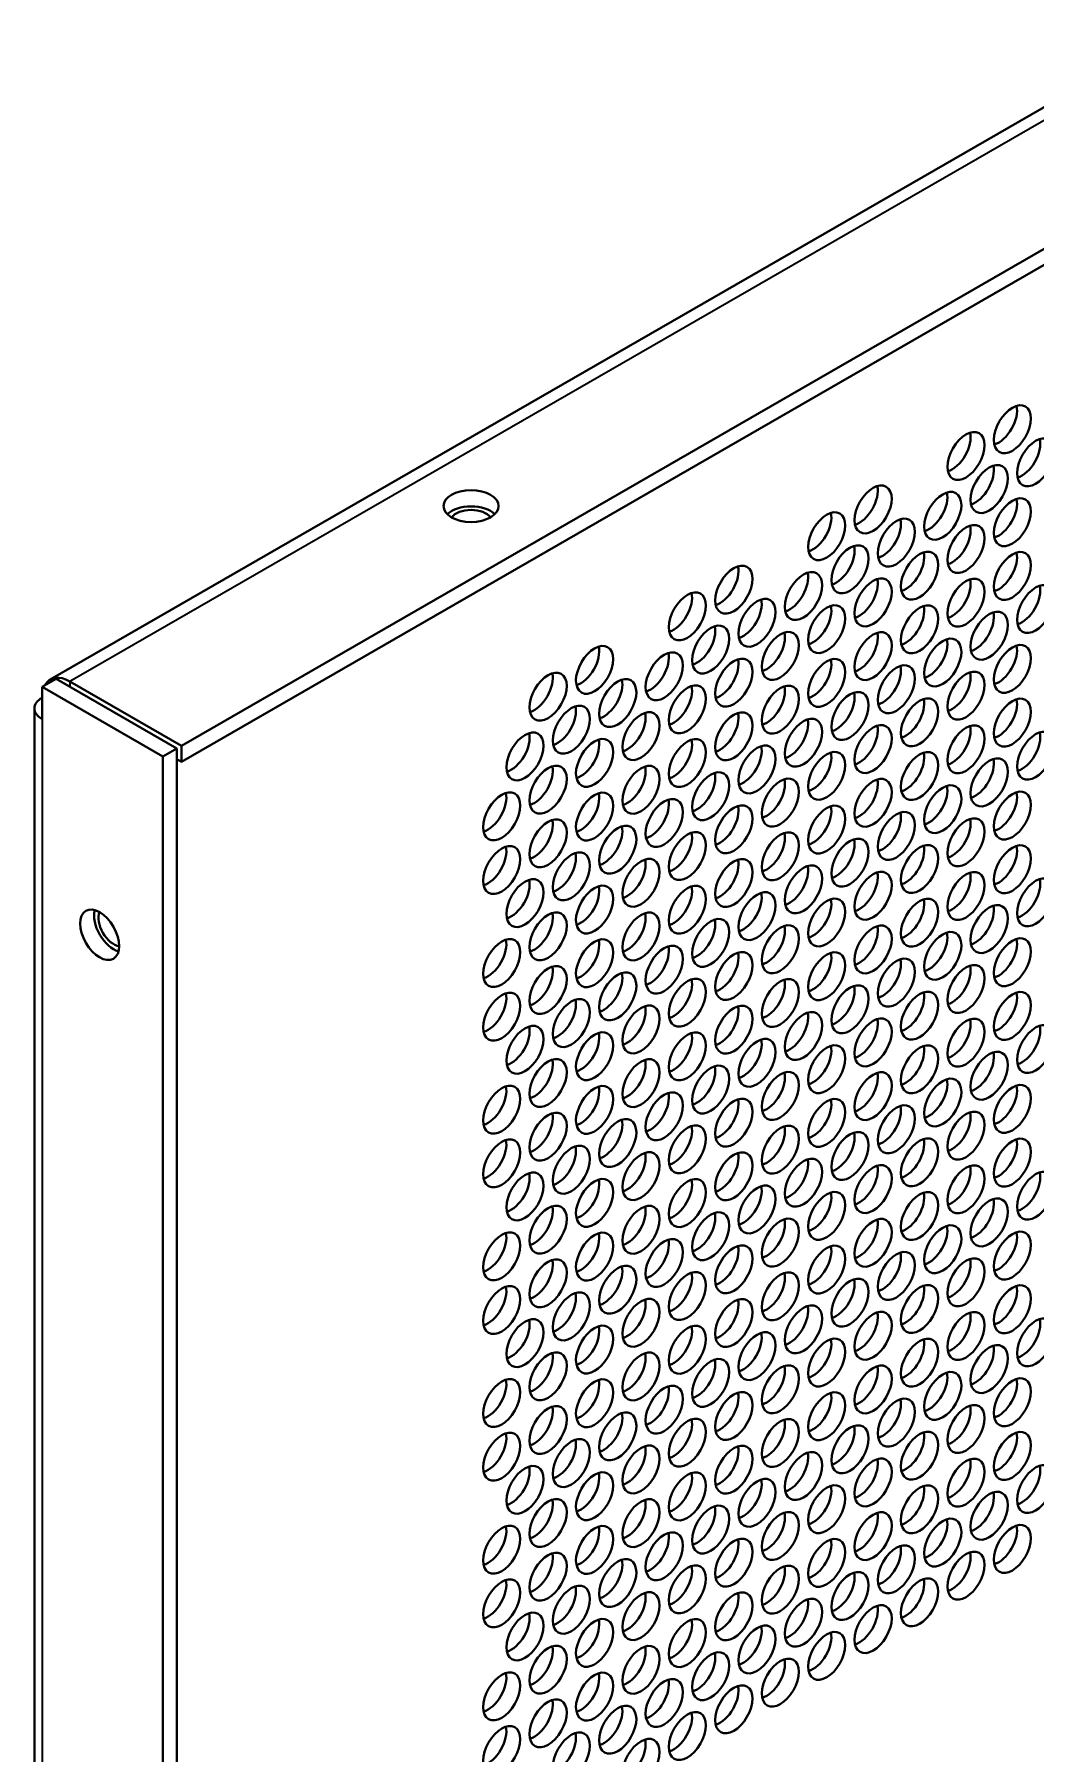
# Model space of a CAD drawing. Header units: millimetres. Extents: x 0 to 1682, y 0 to 1188.
# Drawn here: x 1215.2 to 1266, y 961.5 to 1048.8 of the extents above; entities that cross this region are included whole.
import ezdxf

# ---------------------------------------------------------------- set-up
doc = ezdxf.new("R2010")
doc.units = ezdxf.units.MM
doc.header["$LTSCALE"] = 2
doc.layers.add('가시적인 것(ISO)', color=3, linetype='Continuous', lineweight=40)
doc.layers.add('가시적인 좁은 것(ISO)', color=3, linetype='Continuous', lineweight=35)

msp = doc.modelspace()

# ---------------------------------------------------------------- linework, layer by layer
at = {"layer": '가시적인 것(ISO)'}
for p, q in [((1216.0023, 1016.0638), (1395.6074, 1119.4915)), ((1402.2624, 1116.1359), (1222.6572, 1012.7082)), ((1402.2624, 1115.3183), (1222.6572, 1011.8906)), ((1216.2933, 1016.1015), (1215.5862, 1015.6943)), ((1222.4215, 1012.5725), (1216.2933, 1016.1015)), ((1222.6572, 1012.7082), (1217.0004, 1015.9658)), ((1215.5862, 1015.6943), (1221.7144, 1012.1653)), ((1215.5862, 1015.6943), (1215.5862, 1014.0592)), ((1215.1956, 931.5014), (1215.1956, 1014.6021)), ((1222.4215, 1012.5725), (1221.7144, 1012.1653)), ((1222.4215, 1012.5725), (1222.4215, 934.9385)), ((1222.6572, 1011.8906), (1222.6572, 1012.7082)), ((1221.7144, 1012.1653), (1221.7144, 934.5313)), ((1222.6572, 1011.8906), (1222.4215, 1012.0264))]:
    msp.add_line(p, q, dxfattribs=at)
for centre, major_axis, ratio in [((1264.8479, 1028.7731), (-0.6654, -1.1554), 0.5780931), ((1262.491, 1027.4158), (-0.6654, -1.1554), 0.5780931), ((1266.0264, 1027.0917), (-0.6654, -1.1554), 0.5780931), ((1263.6694, 1025.7344), (-0.6654, -1.1554), 0.5780931), ((1237.3651, 1024.8698), (-1.4, 0), 0.5758617), ((1257.7768, 1024.7011), (-0.6654, -1.1554), 0.5780931), ((1261.3125, 1024.3771), (-0.6654, -1.1554), 0.5780931), ((1255.4199, 1023.3438), (-0.6654, -1.1554), 0.5780931), ((1264.8479, 1024.0531), (-0.6654, -1.1554), 0.5780931), ((1258.9553, 1023.0197), (-0.6654, -1.1554), 0.5780931), ((1262.491, 1022.6958), (-0.6654, -1.1554), 0.5780931), ((1256.5984, 1021.6625), (-0.6654, -1.1554), 0.5780931), ((1250.7058, 1020.6291), (-0.6654, -1.1554), 0.5780931), ((1260.1339, 1021.3384), (-0.6654, -1.1554), 0.5780931), ((1264.8479, 1021.3279), (-0.6654, -1.1554), 0.5780931), ((1254.2414, 1020.3052), (-0.6654, -1.1554), 0.5780931), ((1257.7768, 1019.9811), (-0.6654, -1.1554), 0.5780931), ((1262.491, 1019.9706), (-0.6654, -1.1554), 0.5780931), ((1248.3488, 1019.2719), (-0.6654, -1.1554), 0.5780931), ((1251.8842, 1018.9478), (-0.6654, -1.1554), 0.5780931), ((1266.0264, 1019.6466), (-0.6654, -1.1554), 0.5780931), ((1255.4199, 1018.6238), (-0.6654, -1.1554), 0.5780931), ((1260.1339, 1018.6133), (-0.6654, -1.1554), 0.5780931), ((1263.6694, 1018.2893), (-0.6654, -1.1554), 0.5780931), ((1249.5273, 1017.5905), (-0.6654, -1.1554), 0.5780931), ((1253.0628, 1017.2665), (-0.6654, -1.1554), 0.5780931), ((1257.7768, 1017.256), (-0.6654, -1.1554), 0.5780931), ((1243.6347, 1016.5572), (-0.6654, -1.1554), 0.5780931), ((1247.1703, 1016.2332), (-0.6654, -1.1554), 0.5780931), ((1261.3125, 1016.932), (-0.6654, -1.1554), 0.5780931), ((1264.8479, 1016.608), (-0.6654, -1.1554), 0.5780931), ((1250.7058, 1015.9092), (-0.6654, -1.1554), 0.5780931), ((1255.4199, 1015.8987), (-0.6654, -1.1554), 0.5780931), ((1258.9553, 1015.5746), (-0.6654, -1.1554), 0.5780931), ((1241.2778, 1015.1999), (-0.6654, -1.1554), 0.5780931), ((1244.8132, 1014.8758), (-0.6654, -1.1554), 0.5780931), ((1248.3488, 1014.5519), (-0.6654, -1.1554), 0.5780931), ((1253.0628, 1014.5413), (-0.6654, -1.1554), 0.5780931), ((1262.491, 1015.2507), (-0.6654, -1.1554), 0.5780931), ((1256.5984, 1014.2173), (-0.6654, -1.1554), 0.5780931), ((1260.1339, 1013.8933), (-0.6654, -1.1554), 0.5780931), ((1264.8479, 1013.8828), (-0.6654, -1.1554), 0.5780931), ((1242.4562, 1013.5186), (-0.6654, -1.1554), 0.5780931), ((1245.9917, 1013.1945), (-0.6654, -1.1554), 0.5780931), ((1250.7058, 1013.184), (-0.6654, -1.1554), 0.5780931), ((1254.2414, 1012.8601), (-0.6654, -1.1554), 0.5780931), ((1240.0993, 1012.1613), (-0.6654, -1.1554), 0.5780931), ((1257.7768, 1012.536), (-0.6654, -1.1554), 0.5780931), ((1262.491, 1012.5255), (-0.6654, -1.1554), 0.5780931), ((1266.0264, 1012.2014), (-0.6654, -1.1554), 0.5780931), ((1243.6347, 1011.8372), (-0.6654, -1.1554), 0.5780931), ((1248.3488, 1011.8267), (-0.6654, -1.1554), 0.5780931), ((1251.8842, 1011.5027), (-0.6654, -1.1554), 0.5780931), ((1255.4199, 1011.1787), (-0.6654, -1.1554), 0.5780931), ((1260.1339, 1011.1682), (-0.6654, -1.1554), 0.5780931), ((1241.2778, 1010.4799), (-0.6654, -1.1554), 0.5780931), ((1245.9917, 1010.4694), (-0.6654, -1.1554), 0.5780931), ((1249.5273, 1010.1454), (-0.6654, -1.1554), 0.5780931), ((1263.6694, 1010.8442), (-0.6654, -1.1554), 0.5780931), ((1253.0628, 1009.8214), (-0.6654, -1.1554), 0.5780931), ((1257.7768, 1009.8108), (-0.6654, -1.1554), 0.5780931), ((1261.3125, 1009.4869), (-0.6654, -1.1554), 0.5780931), ((1238.9207, 1009.1226), (-0.6654, -1.1554), 0.5780931), ((1243.6347, 1009.1121), (-0.6654, -1.1554), 0.5780931), ((1247.1703, 1008.7881), (-0.6654, -1.1554), 0.5780931), ((1250.7058, 1008.464), (-0.6654, -1.1554), 0.5780931), ((1255.4199, 1008.4536), (-0.6654, -1.1554), 0.5780931), ((1264.8479, 1009.1628), (-0.6654, -1.1554), 0.5780931), ((1241.2778, 1007.7548), (-0.6654, -1.1554), 0.5780931), ((1258.9553, 1008.1295), (-0.6654, -1.1554), 0.5780931), ((1262.491, 1007.8055), (-0.6654, -1.1554), 0.5780931), ((1244.8132, 1007.4307), (-0.6654, -1.1554), 0.5780931), ((1248.3488, 1007.1068), (-0.6654, -1.1554), 0.5780931), ((1253.0628, 1007.0962), (-0.6654, -1.1554), 0.5780931), ((1256.5984, 1006.7722), (-0.6654, -1.1554), 0.5780931), ((1238.9207, 1006.3974), (-0.6654, -1.1554), 0.5780931), ((1242.4562, 1006.0734), (-0.6654, -1.1554), 0.5780931), ((1245.9917, 1005.7494), (-0.6654, -1.1554), 0.5780931), ((1250.7058, 1005.7389), (-0.6654, -1.1554), 0.5780931), ((1260.1339, 1006.4482), (-0.6654, -1.1554), 0.5780931), ((1264.8479, 1006.4377), (-0.6654, -1.1554), 0.5780931), ((1254.2414, 1005.4149), (-0.6654, -1.1554), 0.5780931), ((1257.7768, 1005.0909), (-0.6654, -1.1554), 0.5780931), ((1262.491, 1005.0804), (-0.6654, -1.1554), 0.5780931), ((1240.0993, 1004.7161), (-0.6654, -1.1554), 0.5780931), ((1243.6347, 1004.3921), (-0.6654, -1.1554), 0.5780931), ((1248.3488, 1004.3816), (-0.6654, -1.1554), 0.5780931), ((1251.8842, 1004.0575), (-0.6654, -1.1554), 0.5780931), ((1266.0264, 1004.7563), (-0.6654, -1.1554), 0.5780931), ((1218.5089, 1003.1106), (-0.6986, 1.2132), 0.5780931), ((1255.4199, 1003.7336), (-0.6654, -1.1554), 0.5780931), ((1260.1339, 1003.723), (-0.6654, -1.1554), 0.5780931), ((1263.6694, 1003.399), (-0.6654, -1.1554), 0.5780931), ((1241.2778, 1003.0348), (-0.6654, -1.1554), 0.5780931), ((1245.9917, 1003.0242), (-0.6654, -1.1554), 0.5780931), ((1249.5273, 1002.7003), (-0.6654, -1.1554), 0.5780931), ((1253.0628, 1002.3762), (-0.6654, -1.1554), 0.5780931), ((1257.7768, 1002.3657), (-0.6654, -1.1554), 0.5780931), ((1238.9207, 1001.6774), (-0.6654, -1.1554), 0.5780931), ((1243.6347, 1001.6669), (-0.6654, -1.1554), 0.5780931), ((1261.3125, 1002.0418), (-0.6654, -1.1554), 0.5780931), ((1264.8479, 1001.7177), (-0.6654, -1.1554), 0.5780931), ((1247.1703, 1001.343), (-0.6654, -1.1554), 0.5780931), ((1250.7058, 1001.0189), (-0.6654, -1.1554), 0.5780931), ((1255.4199, 1001.0084), (-0.6654, -1.1554), 0.5780931), ((1258.9553, 1000.6844), (-0.6654, -1.1554), 0.5780931), ((1241.2778, 1000.3096), (-0.6654, -1.1554), 0.5780931), ((1244.8132, 999.9856), (-0.6654, -1.1554), 0.5780931), ((1248.3488, 999.6616), (-0.6654, -1.1554), 0.5780931), ((1253.0628, 999.6511), (-0.6654, -1.1554), 0.5780931), ((1262.491, 1000.3604), (-0.6654, -1.1554), 0.5780931), ((1238.9207, 998.9523), (-0.6654, -1.1554), 0.5780931), ((1256.5984, 999.3271), (-0.6654, -1.1554), 0.5780931), ((1260.1339, 999.0031), (-0.6654, -1.1554), 0.5780931), ((1264.8479, 998.9925), (-0.6654, -1.1554), 0.5780931), ((1242.4562, 998.6283), (-0.6654, -1.1554), 0.5780931), ((1245.9917, 998.3043), (-0.6654, -1.1554), 0.5780931), ((1250.7058, 998.2937), (-0.6654, -1.1554), 0.5780931), ((1254.2414, 997.9698), (-0.6654, -1.1554), 0.5780931), ((1240.0993, 997.271), (-0.6654, -1.1554), 0.5780931), ((1257.7768, 997.6457), (-0.6654, -1.1554), 0.5780931), ((1262.491, 997.6353), (-0.6654, -1.1554), 0.5780931), ((1266.0264, 997.3112), (-0.6654, -1.1554), 0.5780931), ((1243.6347, 996.9469), (-0.6654, -1.1554), 0.5780931), ((1248.3488, 996.9365), (-0.6654, -1.1554), 0.5780931), ((1251.8842, 996.6124), (-0.6654, -1.1554), 0.5780931), ((1255.4199, 996.2885), (-0.6654, -1.1554), 0.5780931), ((1260.1339, 996.2779), (-0.6654, -1.1554), 0.5780931), ((1241.2778, 995.5897), (-0.6654, -1.1554), 0.5780931), ((1245.9917, 995.5791), (-0.6654, -1.1554), 0.5780931), ((1263.6694, 995.9539), (-0.6654, -1.1554), 0.5780931), ((1249.5273, 995.2551), (-0.6654, -1.1554), 0.5780931), ((1253.0628, 994.9311), (-0.6654, -1.1554), 0.5780931), ((1257.7768, 994.9206), (-0.6654, -1.1554), 0.5780931), ((1261.3125, 994.5966), (-0.6654, -1.1554), 0.5780931), ((1238.9207, 994.2323), (-0.6654, -1.1554), 0.5780931), ((1243.6347, 994.2218), (-0.6654, -1.1554), 0.5780931), ((1247.1703, 993.8978), (-0.6654, -1.1554), 0.5780931), ((1250.7058, 993.5738), (-0.6654, -1.1554), 0.5780931), ((1255.4199, 993.5633), (-0.6654, -1.1554), 0.5780931), ((1264.8479, 994.2726), (-0.6654, -1.1554), 0.5780931), ((1241.2778, 992.8645), (-0.6654, -1.1554), 0.5780931), ((1258.9553, 993.2392), (-0.6654, -1.1554), 0.5780931), ((1262.491, 992.9153), (-0.6654, -1.1554), 0.5780931), ((1244.8132, 992.5404), (-0.6654, -1.1554), 0.5780931), ((1248.3488, 992.2165), (-0.6654, -1.1554), 0.5780931), ((1253.0628, 992.2059), (-0.6654, -1.1554), 0.5780931), ((1256.5984, 991.882), (-0.6654, -1.1554), 0.5780931), ((1238.9207, 991.5072), (-0.6654, -1.1554), 0.5780931), ((1242.4562, 991.1832), (-0.6654, -1.1554), 0.5780931), ((1260.1339, 991.5579), (-0.6654, -1.1554), 0.5780931), ((1264.8479, 991.5474), (-0.6654, -1.1554), 0.5780931), ((1245.9917, 990.8591), (-0.6654, -1.1554), 0.5780931), ((1250.7058, 990.8486), (-0.6654, -1.1554), 0.5780931), ((1254.2414, 990.5247), (-0.6654, -1.1554), 0.5780931), ((1257.7768, 990.2006), (-0.6654, -1.1554), 0.5780931), ((1262.491, 990.1901), (-0.6654, -1.1554), 0.5780931), ((1240.0993, 989.8259), (-0.6654, -1.1554), 0.5780931), ((1243.6347, 989.5018), (-0.6654, -1.1554), 0.5780931), ((1248.3488, 989.4913), (-0.6654, -1.1554), 0.5780931), ((1251.8842, 989.1673), (-0.6654, -1.1554), 0.5780931), ((1266.0264, 989.8661), (-0.6654, -1.1554), 0.5780931), ((1255.4199, 988.8433), (-0.6654, -1.1554), 0.5780931), ((1260.1339, 988.8328), (-0.6654, -1.1554), 0.5780931), ((1263.6694, 988.5088), (-0.6654, -1.1554), 0.5780931), ((1241.2778, 988.1445), (-0.6654, -1.1554), 0.5780931), ((1245.9917, 988.134), (-0.6654, -1.1554), 0.5780931), ((1249.5273, 987.81), (-0.6654, -1.1554), 0.5780931), ((1253.0628, 987.486), (-0.6654, -1.1554), 0.5780931), ((1257.7768, 987.4754), (-0.6654, -1.1554), 0.5780931), ((1238.9207, 986.7872), (-0.6654, -1.1554), 0.5780931), ((1243.6347, 986.7767), (-0.6654, -1.1554), 0.5780931), ((1261.3125, 987.1515), (-0.6654, -1.1554), 0.5780931), ((1264.8479, 986.8274), (-0.6654, -1.1554), 0.5780931), ((1247.1703, 986.4527), (-0.6654, -1.1554), 0.5780931), ((1250.7058, 986.1286), (-0.6654, -1.1554), 0.5780931), ((1255.4199, 986.1182), (-0.6654, -1.1554), 0.5780931), ((1258.9553, 985.7941), (-0.6654, -1.1554), 0.5780931), ((1241.2778, 985.4194), (-0.6654, -1.1554), 0.5780931), ((1244.8132, 985.0953), (-0.6654, -1.1554), 0.5780931), ((1262.491, 985.4702), (-0.6654, -1.1554), 0.5780931), ((1238.9207, 984.062), (-0.6654, -1.1554), 0.5780931), ((1248.3488, 984.7714), (-0.6654, -1.1554), 0.5780931), ((1253.0628, 984.7608), (-0.6654, -1.1554), 0.5780931), ((1256.5984, 984.4368), (-0.6654, -1.1554), 0.5780931), ((1260.1339, 984.1128), (-0.6654, -1.1554), 0.5780931), ((1264.8479, 984.1023), (-0.6654, -1.1554), 0.5780931), ((1242.4562, 983.738), (-0.6654, -1.1554), 0.5780931), ((1245.9917, 983.414), (-0.6654, -1.1554), 0.5780931), ((1250.7058, 983.4035), (-0.6654, -1.1554), 0.5780931), ((1254.2414, 983.0795), (-0.6654, -1.1554), 0.5780931), ((1240.0993, 982.3808), (-0.6654, -1.1554), 0.5780931), ((1257.7768, 982.7555), (-0.6654, -1.1554), 0.5780931), ((1262.491, 982.745), (-0.6654, -1.1554), 0.5780931), ((1266.0264, 982.4209), (-0.6654, -1.1554), 0.5780931), ((1243.6347, 982.0567), (-0.6654, -1.1554), 0.5780931), ((1248.3488, 982.0462), (-0.6654, -1.1554), 0.5780931), ((1251.8842, 981.7221), (-0.6654, -1.1554), 0.5780931), ((1255.4199, 981.3982), (-0.6654, -1.1554), 0.5780931), ((1260.1339, 981.3876), (-0.6654, -1.1554), 0.5780931), ((1241.2778, 980.6994), (-0.6654, -1.1554), 0.5780931), ((1245.9917, 980.6889), (-0.6654, -1.1554), 0.5780931), ((1263.6694, 981.0637), (-0.6654, -1.1554), 0.5780931), ((1249.5273, 980.3649), (-0.6654, -1.1554), 0.5780931), ((1253.0628, 980.0408), (-0.6654, -1.1554), 0.5780931), ((1257.7768, 980.0303), (-0.6654, -1.1554), 0.5780931), ((1261.3125, 979.7064), (-0.6654, -1.1554), 0.5780931), ((1238.9207, 979.3421), (-0.6654, -1.1554), 0.5780931), ((1243.6347, 979.3315), (-0.6654, -1.1554), 0.5780931), ((1247.1703, 979.0076), (-0.6654, -1.1554), 0.5780931), ((1250.7058, 978.6835), (-0.6654, -1.1554), 0.5780931), ((1264.8479, 979.3823), (-0.6654, -1.1554), 0.5780931), ((1241.2778, 977.9743), (-0.6654, -1.1554), 0.5780931), ((1255.4199, 978.673), (-0.6654, -1.1554), 0.5780931), ((1258.9553, 978.349), (-0.6654, -1.1554), 0.5780931), ((1262.491, 978.025), (-0.6654, -1.1554), 0.5780931), ((1244.8132, 977.6502), (-0.6654, -1.1554), 0.5780931), ((1248.3488, 977.3262), (-0.6654, -1.1554), 0.5780931), ((1253.0628, 977.3157), (-0.6654, -1.1554), 0.5780931), ((1256.5984, 976.9917), (-0.6654, -1.1554), 0.5780931), ((1238.9207, 976.6169), (-0.6654, -1.1554), 0.5780931), ((1242.4562, 976.2929), (-0.6654, -1.1554), 0.5780931), ((1260.1339, 976.6677), (-0.6654, -1.1554), 0.5780931), ((1264.8479, 976.6571), (-0.6654, -1.1554), 0.5780931), ((1245.9917, 975.9689), (-0.6654, -1.1554), 0.5780931), ((1250.7058, 975.9584), (-0.6654, -1.1554), 0.5780931), ((1254.2414, 975.6344), (-0.6654, -1.1554), 0.5780931), ((1257.7768, 975.3103), (-0.6654, -1.1554), 0.5780931), ((1262.491, 975.2999), (-0.6654, -1.1554), 0.5780931), ((1240.0993, 974.9356), (-0.6654, -1.1554), 0.5780931), ((1243.6347, 974.6116), (-0.6654, -1.1554), 0.5780931), ((1248.3488, 974.6011), (-0.6654, -1.1554), 0.5780931), ((1266.0264, 974.9758), (-0.6654, -1.1554), 0.5780931), ((1251.8842, 974.277), (-0.6654, -1.1554), 0.5780931), ((1255.4199, 973.9531), (-0.6654, -1.1554), 0.5780931), ((1260.1339, 973.9425), (-0.6654, -1.1554), 0.5780931), ((1263.6694, 973.6185), (-0.6654, -1.1554), 0.5780931), ((1241.2778, 973.2543), (-0.6654, -1.1554), 0.5780931), ((1245.9917, 973.2437), (-0.6654, -1.1554), 0.5780931), ((1249.5273, 972.9197), (-0.6654, -1.1554), 0.5780931), ((1253.0628, 972.5957), (-0.6654, -1.1554), 0.5780931), ((1257.7768, 972.5852), (-0.6654, -1.1554), 0.5780931), ((1238.9207, 971.8969), (-0.6654, -1.1554), 0.5780931), ((1243.6347, 971.8864), (-0.6654, -1.1554), 0.5780931), ((1261.3125, 972.2612), (-0.6654, -1.1554), 0.5780931), ((1264.8479, 971.9372), (-0.6654, -1.1554), 0.5780931), ((1247.1703, 971.5625), (-0.6654, -1.1554), 0.5780931), ((1250.7058, 971.2384), (-0.6654, -1.1554), 0.5780931), ((1255.4199, 971.2279), (-0.6654, -1.1554), 0.5780931), ((1258.9553, 970.9038), (-0.6654, -1.1554), 0.5780931), ((1241.2778, 970.5291), (-0.6654, -1.1554), 0.5780931), ((1244.8132, 970.2051), (-0.6654, -1.1554), 0.5780931), ((1262.491, 970.5799), (-0.6654, -1.1554), 0.5780931), ((1238.9207, 969.1718), (-0.6654, -1.1554), 0.5780931), ((1248.3488, 969.8811), (-0.6654, -1.1554), 0.5780931), ((1253.0628, 969.8706), (-0.6654, -1.1554), 0.5780931), ((1256.5984, 969.5466), (-0.6654, -1.1554), 0.5780931), ((1260.1339, 969.2225), (-0.6654, -1.1554), 0.5780931), ((1242.4562, 968.8478), (-0.6654, -1.1554), 0.5780931), ((1245.9917, 968.5238), (-0.6654, -1.1554), 0.5780931), ((1250.7058, 968.5132), (-0.6654, -1.1554), 0.5780931), ((1240.0993, 967.4905), (-0.6654, -1.1554), 0.5780931), ((1254.2414, 968.1893), (-0.6654, -1.1554), 0.5780931), ((1257.7768, 967.8652), (-0.6654, -1.1554), 0.5780931), ((1243.6347, 967.1664), (-0.6654, -1.1554), 0.5780931), ((1248.3488, 967.156), (-0.6654, -1.1554), 0.5780931), ((1251.8842, 966.8319), (-0.6654, -1.1554), 0.5780931), ((1255.4199, 966.5079), (-0.6654, -1.1554), 0.5780931), ((1241.2778, 965.8092), (-0.6654, -1.1554), 0.5780931), ((1245.9917, 965.7986), (-0.6654, -1.1554), 0.5780931), ((1249.5273, 965.4746), (-0.6654, -1.1554), 0.5780931), ((1253.0628, 965.1506), (-0.6654, -1.1554), 0.5780931), ((1238.9207, 964.4518), (-0.6654, -1.1554), 0.5780931), ((1243.6347, 964.4413), (-0.6654, -1.1554), 0.5780931), ((1247.1703, 964.1173), (-0.6654, -1.1554), 0.5780931), ((1241.2778, 963.084), (-0.6654, -1.1554), 0.5780931), ((1250.7058, 963.7933), (-0.6654, -1.1554), 0.5780931), ((1244.8132, 962.7599), (-0.6654, -1.1554), 0.5780931), ((1248.3488, 962.436), (-0.6654, -1.1554), 0.5780931), ((1238.9207, 961.7266), (-0.6654, -1.1554), 0.5780931), ((1242.4562, 961.4027), (-0.6654, -1.1554), 0.5780931), ((1245.9917, 961.0786), (-0.6654, -1.1554), 0.5780931)]:
    msp.add_ellipse(centre, major_axis=major_axis, ratio=ratio, dxfattribs=at)
for centre, major_axis, ratio, start_param, end_param in [((1264.1408, 1029.1802), (0.6654, 1.1554), 0.5780931, 3.6993769, 5.7254011), ((1261.7838, 1027.823), (0.6654, 1.1554), 0.5780931, 3.6993769, 5.7254011), ((1265.3193, 1027.4989), (0.6654, 1.1554), 0.5780931, 3.6993769, 5.7254011), ((1262.9623, 1026.1416), (0.6654, 1.1554), 0.5780931, 3.6993769, 5.7254011), ((1257.0697, 1025.1083), (0.6654, 1.1554), 0.5780931, 3.6993769, 5.7254011), ((1260.6054, 1024.7843), (0.6654, 1.1554), 0.5780931, 3.6993769, 5.7254011), ((1237.3651, 1024.0522), (-1.4, 0), 0.5758617, 3.6733321, 5.7514458), ((1237.3651, 1024.0522), (1.0807, 0), 0.5758617, 0.4100941, 2.7314985), ((1264.1408, 1024.4603), (0.6654, 1.1554), 0.5780931, 3.6993769, 5.7254011), ((1254.7128, 1023.751), (0.6654, 1.1554), 0.5780931, 3.6993769, 5.7254011), ((1258.2482, 1023.4269), (0.6654, 1.1554), 0.5780931, 3.6993769, 5.7254011), ((1261.7838, 1023.103), (0.6654, 1.1554), 0.5780931, 3.6993769, 5.7254011), ((1255.8913, 1022.0697), (0.6654, 1.1554), 0.5780931, 3.6993769, 5.7254011), ((1259.4268, 1021.7456), (0.6654, 1.1554), 0.5780931, 3.6993769, 5.7254011), ((1264.1408, 1021.7351), (0.6654, 1.1554), 0.5780931, 3.6993769, 5.7254011), ((1249.9987, 1021.0363), (0.6654, 1.1554), 0.5780931, 3.6993769, 5.7254011), ((1253.5343, 1020.7124), (0.6654, 1.1554), 0.5780931, 3.6993769, 5.7254011), ((1257.0697, 1020.3883), (0.6654, 1.1554), 0.5780931, 3.6993769, 5.7254011), ((1261.7838, 1020.3778), (0.6654, 1.1554), 0.5780931, 3.6993769, 5.7254011), ((1247.6417, 1019.6791), (0.6654, 1.1554), 0.5780931, 3.6993769, 5.7254011), ((1265.3193, 1020.0538), (0.6654, 1.1554), 0.5780931, 3.6993769, 5.7254011), ((1251.1771, 1019.355), (0.6654, 1.1554), 0.5780931, 3.6993769, 5.7254011), ((1254.7128, 1019.031), (0.6654, 1.1554), 0.5780931, 3.6993769, 5.7254011), ((1259.4268, 1019.0205), (0.6654, 1.1554), 0.5780931, 3.6993769, 5.7254011), ((1262.9623, 1018.6965), (0.6654, 1.1554), 0.5780931, 3.6993769, 5.7254011), ((1248.8202, 1017.9977), (0.6654, 1.1554), 0.5780931, 3.6993769, 5.7254011), ((1252.3557, 1017.6737), (0.6654, 1.1554), 0.5780931, 3.6993769, 5.7254011), ((1242.9276, 1016.9644), (0.6654, 1.1554), 0.5780931, 3.6993769, 5.7254011), ((1257.0697, 1017.6632), (0.6654, 1.1554), 0.5780931, 3.6993769, 5.7254011), ((1260.6054, 1017.3392), (0.6654, 1.1554), 0.5780931, 3.6993769, 5.7254011), ((1264.1408, 1017.0151), (0.6654, 1.1554), 0.5780931, 3.6993769, 5.7254011), ((1246.4632, 1016.6404), (0.6654, 1.1554), 0.5780931, 3.6993769, 5.7254011), ((1249.9987, 1016.3164), (0.6654, 1.1554), 0.5780931, 3.6993769, 5.7254011), ((1254.7128, 1016.3059), (0.6654, 1.1554), 0.5780931, 3.6993769, 5.7254011), ((1258.2482, 1015.9818), (0.6654, 1.1554), 0.5780931, 3.6993769, 5.7254011), ((1217.0004, 1014.3307), (-0.9981, 1.7332), 0.5780931, 5.4997209, 6.6202822), ((1240.5706, 1015.6071), (0.6654, 1.1554), 0.5780931, 3.6993769, 5.7254011), ((1244.1061, 1015.283), (0.6654, 1.1554), 0.5780931, 3.6993769, 5.7254011), ((1261.7838, 1015.6579), (0.6654, 1.1554), 0.5780931, 3.6993769, 5.7254011), ((1216.529, 1014.6021), (-1.3333, 0), 0.5758617, 5.4977871, 7.0685835), ((1247.6417, 1014.9591), (0.6654, 1.1554), 0.5780931, 3.6993769, 5.7254011), ((1252.3557, 1014.9485), (0.6654, 1.1554), 0.5780931, 3.6993769, 5.7254011), ((1255.8913, 1014.6245), (0.6654, 1.1554), 0.5780931, 3.6993769, 5.7254011), ((1259.4268, 1014.3005), (0.6654, 1.1554), 0.5780931, 3.6993769, 5.7254011), ((1264.1408, 1014.29), (0.6654, 1.1554), 0.5780931, 3.6993769, 5.7254011), ((1241.7491, 1013.9257), (0.6654, 1.1554), 0.5780931, 3.6993769, 5.7254011), ((1245.2846, 1013.6017), (0.6654, 1.1554), 0.5780931, 3.6993769, 5.7254011), ((1249.9987, 1013.5912), (0.6654, 1.1554), 0.5780931, 3.6993769, 5.7254011), ((1239.3922, 1012.5685), (0.6654, 1.1554), 0.5780931, 3.6993769, 5.7254011), ((1253.5343, 1013.2673), (0.6654, 1.1554), 0.5780931, 3.6993769, 5.7254011), ((1257.0697, 1012.9432), (0.6654, 1.1554), 0.5780931, 3.6993769, 5.7254011), ((1261.7838, 1012.9327), (0.6654, 1.1554), 0.5780931, 3.6993769, 5.7254011), ((1265.3193, 1012.6086), (0.6654, 1.1554), 0.5780931, 3.6993769, 5.7254011), ((1242.9276, 1012.2444), (0.6654, 1.1554), 0.5780931, 3.6993769, 5.7254011), ((1247.6417, 1012.2339), (0.6654, 1.1554), 0.5780931, 3.6993769, 5.7254011), ((1251.1771, 1011.9099), (0.6654, 1.1554), 0.5780931, 3.6993769, 5.7254011), ((1254.7128, 1011.5859), (0.6654, 1.1554), 0.5780931, 3.6993769, 5.7254011), ((1259.4268, 1011.5754), (0.6654, 1.1554), 0.5780931, 3.6993769, 5.7254011), ((1240.5706, 1010.8871), (0.6654, 1.1554), 0.5780931, 3.6993769, 5.7254011), ((1245.2846, 1010.8766), (0.6654, 1.1554), 0.5780931, 3.6993769, 5.7254011), ((1262.9623, 1011.2514), (0.6654, 1.1554), 0.5780931, 3.6993769, 5.7254011), ((1248.8202, 1010.5526), (0.6654, 1.1554), 0.5780931, 3.6993769, 5.7254011), ((1252.3557, 1010.2286), (0.6654, 1.1554), 0.5780931, 3.6993769, 5.7254011), ((1257.0697, 1010.218), (0.6654, 1.1554), 0.5780931, 3.6993769, 5.7254011), ((1260.6054, 1009.8941), (0.6654, 1.1554), 0.5780931, 3.6993769, 5.7254011), ((1238.2136, 1009.5298), (0.6654, 1.1554), 0.5780931, 3.6993769, 5.7254011), ((1242.9276, 1009.5192), (0.6654, 1.1554), 0.5780931, 3.6993769, 5.7254011), ((1246.4632, 1009.1953), (0.6654, 1.1554), 0.5780931, 3.6993769, 5.7254011), ((1264.1408, 1009.57), (0.6654, 1.1554), 0.5780931, 3.6993769, 5.7254011), ((1240.5706, 1008.162), (0.6654, 1.1554), 0.5780931, 3.6993769, 5.7254011), ((1249.9987, 1008.8712), (0.6654, 1.1554), 0.5780931, 3.6993769, 5.7254011), ((1254.7128, 1008.8608), (0.6654, 1.1554), 0.5780931, 3.6993769, 5.7254011), ((1258.2482, 1008.5367), (0.6654, 1.1554), 0.5780931, 3.6993769, 5.7254011), ((1261.7838, 1008.2127), (0.6654, 1.1554), 0.5780931, 3.6993769, 5.7254011), ((1244.1061, 1007.8379), (0.6654, 1.1554), 0.5780931, 3.6993769, 5.7254011), ((1247.6417, 1007.514), (0.6654, 1.1554), 0.5780931, 3.6993769, 5.7254011), ((1252.3557, 1007.5034), (0.6654, 1.1554), 0.5780931, 3.6993769, 5.7254011), ((1238.2136, 1006.8046), (0.6654, 1.1554), 0.5780931, 3.6993769, 5.7254011), ((1241.7491, 1006.4806), (0.6654, 1.1554), 0.5780931, 3.6993769, 5.7254011), ((1255.8913, 1007.1794), (0.6654, 1.1554), 0.5780931, 3.6993769, 5.7254011), ((1259.4268, 1006.8554), (0.6654, 1.1554), 0.5780931, 3.6993769, 5.7254011), ((1264.1408, 1006.8449), (0.6654, 1.1554), 0.5780931, 3.6993769, 5.7254011), ((1245.2846, 1006.1566), (0.6654, 1.1554), 0.5780931, 3.6993769, 5.7254011), ((1249.9987, 1006.1461), (0.6654, 1.1554), 0.5780931, 3.6993769, 5.7254011), ((1253.5343, 1005.8221), (0.6654, 1.1554), 0.5780931, 3.6993769, 5.7254011), ((1257.0697, 1005.4981), (0.6654, 1.1554), 0.5780931, 3.6993769, 5.7254011), ((1261.7838, 1005.4876), (0.6654, 1.1554), 0.5780931, 3.6993769, 5.7254011), ((1239.3922, 1005.1233), (0.6654, 1.1554), 0.5780931, 3.6993769, 5.7254011), ((1242.9276, 1004.7993), (0.6654, 1.1554), 0.5780931, 3.6993769, 5.7254011), ((1247.6417, 1004.7888), (0.6654, 1.1554), 0.5780931, 3.6993769, 5.7254011), ((1265.3193, 1005.1635), (0.6654, 1.1554), 0.5780931, 3.6993769, 5.7254011), ((1251.1771, 1004.4647), (0.6654, 1.1554), 0.5780931, 3.6993769, 5.7254011), ((1254.7128, 1004.1408), (0.6654, 1.1554), 0.5780931, 3.6993769, 5.7254011), ((1259.4268, 1004.1302), (0.6654, 1.1554), 0.5780931, 3.6993769, 5.7254011), ((1262.9623, 1003.8062), (0.6654, 1.1554), 0.5780931, 3.6993769, 5.7254011), ((1219.216, 1003.5178), (0.6986, -1.2132), 0.5780931, 3.669935, 5.7548429), ((1219.216, 1003.5178), (-0.5393, 0.9365), 0.5780931, 0.4043242, 2.7372684), ((1240.5706, 1003.442), (0.6654, 1.1554), 0.5780931, 3.6993769, 5.7254011), ((1245.2846, 1003.4314), (0.6654, 1.1554), 0.5780931, 3.6993769, 5.7254011), ((1248.8202, 1003.1074), (0.6654, 1.1554), 0.5780931, 3.6993769, 5.7254011), ((1238.2136, 1002.0846), (0.6654, 1.1554), 0.5780931, 3.6993769, 5.7254011), ((1242.9276, 1002.0741), (0.6654, 1.1554), 0.5780931, 3.6993769, 5.7254011), ((1252.3557, 1002.7834), (0.6654, 1.1554), 0.5780931, 3.6993769, 5.7254011), ((1257.0697, 1002.7729), (0.6654, 1.1554), 0.5780931, 3.6993769, 5.7254011), ((1260.6054, 1002.449), (0.6654, 1.1554), 0.5780931, 3.6993769, 5.7254011), ((1264.1408, 1002.1249), (0.6654, 1.1554), 0.5780931, 3.6993769, 5.7254011), ((1246.4632, 1001.7502), (0.6654, 1.1554), 0.5780931, 3.6993769, 5.7254011), ((1249.9987, 1001.4261), (0.6654, 1.1554), 0.5780931, 3.6993769, 5.7254011), ((1254.7128, 1001.4156), (0.6654, 1.1554), 0.5780931, 3.6993769, 5.7254011), ((1258.2482, 1001.0916), (0.6654, 1.1554), 0.5780931, 3.6993769, 5.7254011), ((1240.5706, 1000.7168), (0.6654, 1.1554), 0.5780931, 3.6993769, 5.7254011), ((1244.1061, 1000.3928), (0.6654, 1.1554), 0.5780931, 3.6993769, 5.7254011), ((1261.7838, 1000.7676), (0.6654, 1.1554), 0.5780931, 3.6993769, 5.7254011), ((1238.2136, 999.3595), (0.6654, 1.1554), 0.5780931, 3.6993769, 5.7254011), ((1247.6417, 1000.0688), (0.6654, 1.1554), 0.5780931, 3.6993769, 5.7254011), ((1252.3557, 1000.0583), (0.6654, 1.1554), 0.5780931, 3.6993769, 5.7254011), ((1255.8913, 999.7343), (0.6654, 1.1554), 0.5780931, 3.6993769, 5.7254011), ((1259.4268, 999.4102), (0.6654, 1.1554), 0.5780931, 3.6993769, 5.7254011), ((1264.1408, 999.3997), (0.6654, 1.1554), 0.5780931, 3.6993769, 5.7254011), ((1241.7491, 999.0355), (0.6654, 1.1554), 0.5780931, 3.6993769, 5.7254011), ((1245.2846, 998.7115), (0.6654, 1.1554), 0.5780931, 3.6993769, 5.7254011), ((1249.9987, 998.7009), (0.6654, 1.1554), 0.5780931, 3.6993769, 5.7254011), ((1239.3922, 997.6782), (0.6654, 1.1554), 0.5780931, 3.6993769, 5.7254011), ((1253.5343, 998.377), (0.6654, 1.1554), 0.5780931, 3.6993769, 5.7254011), ((1257.0697, 998.0529), (0.6654, 1.1554), 0.5780931, 3.6993769, 5.7254011), ((1261.7838, 998.0425), (0.6654, 1.1554), 0.5780931, 3.6993769, 5.7254011), ((1265.3193, 997.7184), (0.6654, 1.1554), 0.5780931, 3.6993769, 5.7254011), ((1242.9276, 997.3541), (0.6654, 1.1554), 0.5780931, 3.6993769, 5.7254011), ((1247.6417, 997.3437), (0.6654, 1.1554), 0.5780931, 3.6993769, 5.7254011), ((1251.1771, 997.0196), (0.6654, 1.1554), 0.5780931, 3.6993769, 5.7254011), ((1240.5706, 995.9969), (0.6654, 1.1554), 0.5780931, 3.6993769, 5.7254011), ((1245.2846, 995.9863), (0.6654, 1.1554), 0.5780931, 3.6993769, 5.7254011), ((1254.7128, 996.6957), (0.6654, 1.1554), 0.5780931, 3.6993769, 5.7254011), ((1259.4268, 996.6851), (0.6654, 1.1554), 0.5780931, 3.6993769, 5.7254011), ((1262.9623, 996.3611), (0.6654, 1.1554), 0.5780931, 3.6993769, 5.7254011), ((1248.8202, 995.6623), (0.6654, 1.1554), 0.5780931, 3.6993769, 5.7254011), ((1252.3557, 995.3383), (0.6654, 1.1554), 0.5780931, 3.6993769, 5.7254011), ((1257.0697, 995.3278), (0.6654, 1.1554), 0.5780931, 3.6993769, 5.7254011), ((1260.6054, 995.0038), (0.6654, 1.1554), 0.5780931, 3.6993769, 5.7254011), ((1238.2136, 994.6395), (0.6654, 1.1554), 0.5780931, 3.6993769, 5.7254011), ((1242.9276, 994.629), (0.6654, 1.1554), 0.5780931, 3.6993769, 5.7254011), ((1246.4632, 994.305), (0.6654, 1.1554), 0.5780931, 3.6993769, 5.7254011), ((1264.1408, 994.6798), (0.6654, 1.1554), 0.5780931, 3.6993769, 5.7254011), ((1240.5706, 993.2717), (0.6654, 1.1554), 0.5780931, 3.6993769, 5.7254011), ((1249.9987, 993.981), (0.6654, 1.1554), 0.5780931, 3.6993769, 5.7254011), ((1254.7128, 993.9705), (0.6654, 1.1554), 0.5780931, 3.6993769, 5.7254011), ((1258.2482, 993.6464), (0.6654, 1.1554), 0.5780931, 3.6993769, 5.7254011), ((1261.7838, 993.3225), (0.6654, 1.1554), 0.5780931, 3.6993769, 5.7254011), ((1244.1061, 992.9476), (0.6654, 1.1554), 0.5780931, 3.6993769, 5.7254011), ((1247.6417, 992.6237), (0.6654, 1.1554), 0.5780931, 3.6993769, 5.7254011), ((1252.3557, 992.6131), (0.6654, 1.1554), 0.5780931, 3.6993769, 5.7254011), ((1238.2136, 991.9144), (0.6654, 1.1554), 0.5780931, 3.6993769, 5.7254011), ((1241.7491, 991.5904), (0.6654, 1.1554), 0.5780931, 3.6993769, 5.7254011), ((1255.8913, 992.2891), (0.6654, 1.1554), 0.5780931, 3.6993769, 5.7254011), ((1259.4268, 991.9651), (0.6654, 1.1554), 0.5780931, 3.6993769, 5.7254011), ((1264.1408, 991.9546), (0.6654, 1.1554), 0.5780931, 3.6993769, 5.7254011), ((1245.2846, 991.2663), (0.6654, 1.1554), 0.5780931, 3.6993769, 5.7254011), ((1249.9987, 991.2558), (0.6654, 1.1554), 0.5780931, 3.6993769, 5.7254011), ((1253.5343, 990.9319), (0.6654, 1.1554), 0.5780931, 3.6993769, 5.7254011), ((1239.3922, 990.2331), (0.6654, 1.1554), 0.5780931, 3.6993769, 5.7254011), ((1242.9276, 989.909), (0.6654, 1.1554), 0.5780931, 3.6993769, 5.7254011), ((1247.6417, 989.8985), (0.6654, 1.1554), 0.5780931, 3.6993769, 5.7254011), ((1257.0697, 990.6078), (0.6654, 1.1554), 0.5780931, 3.6993769, 5.7254011), ((1261.7838, 990.5973), (0.6654, 1.1554), 0.5780931, 3.6993769, 5.7254011), ((1265.3193, 990.2733), (0.6654, 1.1554), 0.5780931, 3.6993769, 5.7254011), ((1251.1771, 989.5745), (0.6654, 1.1554), 0.5780931, 3.6993769, 5.7254011), ((1254.7128, 989.2505), (0.6654, 1.1554), 0.5780931, 3.6993769, 5.7254011), ((1259.4268, 989.24), (0.6654, 1.1554), 0.5780931, 3.6993769, 5.7254011), ((1262.9623, 988.916), (0.6654, 1.1554), 0.5780931, 3.6993769, 5.7254011), ((1240.5706, 988.5517), (0.6654, 1.1554), 0.5780931, 3.6993769, 5.7254011), ((1245.2846, 988.5412), (0.6654, 1.1554), 0.5780931, 3.6993769, 5.7254011), ((1248.8202, 988.2172), (0.6654, 1.1554), 0.5780931, 3.6993769, 5.7254011), ((1238.2136, 987.1944), (0.6654, 1.1554), 0.5780931, 3.6993769, 5.7254011), ((1242.9276, 987.1839), (0.6654, 1.1554), 0.5780931, 3.6993769, 5.7254011), ((1252.3557, 987.8932), (0.6654, 1.1554), 0.5780931, 3.6993769, 5.7254011), ((1257.0697, 987.8826), (0.6654, 1.1554), 0.5780931, 3.6993769, 5.7254011), ((1260.6054, 987.5587), (0.6654, 1.1554), 0.5780931, 3.6993769, 5.7254011), ((1264.1408, 987.2346), (0.6654, 1.1554), 0.5780931, 3.6993769, 5.7254011), ((1246.4632, 986.8599), (0.6654, 1.1554), 0.5780931, 3.6993769, 5.7254011), ((1249.9987, 986.5358), (0.6654, 1.1554), 0.5780931, 3.6993769, 5.7254011), ((1254.7128, 986.5254), (0.6654, 1.1554), 0.5780931, 3.6993769, 5.7254011), ((1240.5706, 985.8266), (0.6654, 1.1554), 0.5780931, 3.6993769, 5.7254011), ((1244.1061, 985.5025), (0.6654, 1.1554), 0.5780931, 3.6993769, 5.7254011), ((1258.2482, 986.2013), (0.6654, 1.1554), 0.5780931, 3.6993769, 5.7254011), ((1261.7838, 985.8773), (0.6654, 1.1554), 0.5780931, 3.6993769, 5.7254011), ((1247.6417, 985.1786), (0.6654, 1.1554), 0.5780931, 3.6993769, 5.7254011), ((1252.3557, 985.168), (0.6654, 1.1554), 0.5780931, 3.6993769, 5.7254011), ((1255.8913, 984.844), (0.6654, 1.1554), 0.5780931, 3.6993769, 5.7254011), ((1259.4268, 984.52), (0.6654, 1.1554), 0.5780931, 3.6993769, 5.7254011), ((1264.1408, 984.5095), (0.6654, 1.1554), 0.5780931, 3.6993769, 5.7254011), ((1238.2136, 984.4692), (0.6654, 1.1554), 0.5780931, 3.6993769, 5.7254011), ((1241.7491, 984.1452), (0.6654, 1.1554), 0.5780931, 3.6993769, 5.7254011), ((1245.2846, 983.8212), (0.6654, 1.1554), 0.5780931, 3.6993769, 5.7254011), ((1249.9987, 983.8107), (0.6654, 1.1554), 0.5780931, 3.6993769, 5.7254011), ((1239.3922, 982.788), (0.6654, 1.1554), 0.5780931, 3.6993769, 5.7254011), ((1253.5343, 983.4867), (0.6654, 1.1554), 0.5780931, 3.6993769, 5.7254011), ((1257.0697, 983.1627), (0.6654, 1.1554), 0.5780931, 3.6993769, 5.7254011), ((1261.7838, 983.1522), (0.6654, 1.1554), 0.5780931, 3.6993769, 5.7254011), ((1265.3193, 982.8281), (0.6654, 1.1554), 0.5780931, 3.6993769, 5.7254011), ((1242.9276, 982.4639), (0.6654, 1.1554), 0.5780931, 3.6993769, 5.7254011), ((1247.6417, 982.4534), (0.6654, 1.1554), 0.5780931, 3.6993769, 5.7254011), ((1251.1771, 982.1293), (0.6654, 1.1554), 0.5780931, 3.6993769, 5.7254011), ((1240.5706, 981.1066), (0.6654, 1.1554), 0.5780931, 3.6993769, 5.7254011), ((1245.2846, 981.096), (0.6654, 1.1554), 0.5780931, 3.6993769, 5.7254011), ((1254.7128, 981.8054), (0.6654, 1.1554), 0.5780931, 3.6993769, 5.7254011), ((1259.4268, 981.7948), (0.6654, 1.1554), 0.5780931, 3.6993769, 5.7254011), ((1262.9623, 981.4708), (0.6654, 1.1554), 0.5780931, 3.6993769, 5.7254011), ((1248.8202, 980.7721), (0.6654, 1.1554), 0.5780931, 3.6993769, 5.7254011), ((1252.3557, 980.448), (0.6654, 1.1554), 0.5780931, 3.6993769, 5.7254011), ((1257.0697, 980.4375), (0.6654, 1.1554), 0.5780931, 3.6993769, 5.7254011), ((1238.2136, 979.7492), (0.6654, 1.1554), 0.5780931, 3.6993769, 5.7254011), ((1242.9276, 979.7387), (0.6654, 1.1554), 0.5780931, 3.6993769, 5.7254011), ((1246.4632, 979.4148), (0.6654, 1.1554), 0.5780931, 3.6993769, 5.7254011), ((1260.6054, 980.1136), (0.6654, 1.1554), 0.5780931, 3.6993769, 5.7254011), ((1264.1408, 979.7895), (0.6654, 1.1554), 0.5780931, 3.6993769, 5.7254011), ((1249.9987, 979.0907), (0.6654, 1.1554), 0.5780931, 3.6993769, 5.7254011), ((1254.7128, 979.0802), (0.6654, 1.1554), 0.5780931, 3.6993769, 5.7254011), ((1258.2482, 978.7562), (0.6654, 1.1554), 0.5780931, 3.6993769, 5.7254011), ((1261.7838, 978.4322), (0.6654, 1.1554), 0.5780931, 3.6993769, 5.7254011), ((1240.5706, 978.3815), (0.6654, 1.1554), 0.5780931, 3.6993769, 5.7254011), ((1244.1061, 978.0574), (0.6654, 1.1554), 0.5780931, 3.6993769, 5.7254011), ((1247.6417, 977.7334), (0.6654, 1.1554), 0.5780931, 3.6993769, 5.7254011), ((1252.3557, 977.7229), (0.6654, 1.1554), 0.5780931, 3.6993769, 5.7254011), ((1238.2136, 977.0241), (0.6654, 1.1554), 0.5780931, 3.6993769, 5.7254011), ((1241.7491, 976.7001), (0.6654, 1.1554), 0.5780931, 3.6993769, 5.7254011), ((1255.8913, 977.3989), (0.6654, 1.1554), 0.5780931, 3.6993769, 5.7254011), ((1259.4268, 977.0749), (0.6654, 1.1554), 0.5780931, 3.6993769, 5.7254011), ((1264.1408, 977.0643), (0.6654, 1.1554), 0.5780931, 3.6993769, 5.7254011), ((1245.2846, 976.3761), (0.6654, 1.1554), 0.5780931, 3.6993769, 5.7254011), ((1249.9987, 976.3656), (0.6654, 1.1554), 0.5780931, 3.6993769, 5.7254011), ((1253.5343, 976.0416), (0.6654, 1.1554), 0.5780931, 3.6993769, 5.7254011), ((1239.3922, 975.3428), (0.6654, 1.1554), 0.5780931, 3.6993769, 5.7254011), ((1242.9276, 975.0188), (0.6654, 1.1554), 0.5780931, 3.6993769, 5.7254011), ((1247.6417, 975.0083), (0.6654, 1.1554), 0.5780931, 3.6993769, 5.7254011), ((1257.0697, 975.7175), (0.6654, 1.1554), 0.5780931, 3.6993769, 5.7254011), ((1261.7838, 975.7071), (0.6654, 1.1554), 0.5780931, 3.6993769, 5.7254011), ((1265.3193, 975.383), (0.6654, 1.1554), 0.5780931, 3.6993769, 5.7254011), ((1251.1771, 974.6842), (0.6654, 1.1554), 0.5780931, 3.6993769, 5.7254011), ((1254.7128, 974.3603), (0.6654, 1.1554), 0.5780931, 3.6993769, 5.7254011), ((1259.4268, 974.3497), (0.6654, 1.1554), 0.5780931, 3.6993769, 5.7254011), ((1240.5706, 973.6615), (0.6654, 1.1554), 0.5780931, 3.6993769, 5.7254011), ((1245.2846, 973.6509), (0.6654, 1.1554), 0.5780931, 3.6993769, 5.7254011), ((1248.8202, 973.3269), (0.6654, 1.1554), 0.5780931, 3.6993769, 5.7254011), ((1262.9623, 974.0257), (0.6654, 1.1554), 0.5780931, 3.6993769, 5.7254011), ((1238.2136, 972.3041), (0.6654, 1.1554), 0.5780931, 3.6993769, 5.7254011), ((1242.9276, 972.2936), (0.6654, 1.1554), 0.5780931, 3.6993769, 5.7254011), ((1252.3557, 973.0029), (0.6654, 1.1554), 0.5780931, 3.6993769, 5.7254011), ((1257.0697, 972.9924), (0.6654, 1.1554), 0.5780931, 3.6993769, 5.7254011), ((1260.6054, 972.6684), (0.6654, 1.1554), 0.5780931, 3.6993769, 5.7254011), ((1264.1408, 972.3444), (0.6654, 1.1554), 0.5780931, 3.6993769, 5.7254011), ((1246.4632, 971.9697), (0.6654, 1.1554), 0.5780931, 3.6993769, 5.7254011), ((1249.9987, 971.6456), (0.6654, 1.1554), 0.5780931, 3.6993769, 5.7254011), ((1254.7128, 971.6351), (0.6654, 1.1554), 0.5780931, 3.6993769, 5.7254011), ((1240.5706, 970.9363), (0.6654, 1.1554), 0.5780931, 3.6993769, 5.7254011), ((1244.1061, 970.6123), (0.6654, 1.1554), 0.5780931, 3.6993769, 5.7254011), ((1258.2482, 971.311), (0.6654, 1.1554), 0.5780931, 3.6993769, 5.7254011), ((1261.7838, 970.9871), (0.6654, 1.1554), 0.5780931, 3.6993769, 5.7254011), ((1247.6417, 970.2883), (0.6654, 1.1554), 0.5780931, 3.6993769, 5.7254011), ((1252.3557, 970.2777), (0.6654, 1.1554), 0.5780931, 3.6993769, 5.7254011), ((1255.8913, 969.9538), (0.6654, 1.1554), 0.5780931, 3.6993769, 5.7254011), ((1238.2136, 969.579), (0.6654, 1.1554), 0.5780931, 3.6993769, 5.7254011), ((1241.7491, 969.255), (0.6654, 1.1554), 0.5780931, 3.6993769, 5.7254011), ((1245.2846, 968.9309), (0.6654, 1.1554), 0.5780931, 3.6993769, 5.7254011), ((1249.9987, 968.9204), (0.6654, 1.1554), 0.5780931, 3.6993769, 5.7254011), ((1259.4268, 969.6297), (0.6654, 1.1554), 0.5780931, 3.6993769, 5.7254011), ((1253.5343, 968.5965), (0.6654, 1.1554), 0.5780931, 3.6993769, 5.7254011), ((1257.0697, 968.2724), (0.6654, 1.1554), 0.5780931, 3.6993769, 5.7254011), ((1239.3922, 967.8977), (0.6654, 1.1554), 0.5780931, 3.6993769, 5.7254011), ((1242.9276, 967.5736), (0.6654, 1.1554), 0.5780931, 3.6993769, 5.7254011), ((1247.6417, 967.5631), (0.6654, 1.1554), 0.5780931, 3.6993769, 5.7254011), ((1251.1771, 967.2391), (0.6654, 1.1554), 0.5780931, 3.6993769, 5.7254011), ((1240.5706, 966.2163), (0.6654, 1.1554), 0.5780931, 3.6993769, 5.7254011), ((1245.2846, 966.2058), (0.6654, 1.1554), 0.5780931, 3.6993769, 5.7254011), ((1254.7128, 966.9151), (0.6654, 1.1554), 0.5780931, 3.6993769, 5.7254011), ((1248.8202, 965.8818), (0.6654, 1.1554), 0.5780931, 3.6993769, 5.7254011), ((1252.3557, 965.5578), (0.6654, 1.1554), 0.5780931, 3.6993769, 5.7254011), ((1238.2136, 964.859), (0.6654, 1.1554), 0.5780931, 3.6993769, 5.7254011), ((1242.9276, 964.8485), (0.6654, 1.1554), 0.5780931, 3.6993769, 5.7254011), ((1246.4632, 964.5245), (0.6654, 1.1554), 0.5780931, 3.6993769, 5.7254011), ((1249.9987, 964.2005), (0.6654, 1.1554), 0.5780931, 3.6993769, 5.7254011), ((1240.5706, 963.4912), (0.6654, 1.1554), 0.5780931, 3.6993769, 5.7254011), ((1244.1061, 963.1671), (0.6654, 1.1554), 0.5780931, 3.6993769, 5.7254011), ((1247.6417, 962.8432), (0.6654, 1.1554), 0.5780931, 3.6993769, 5.7254011), ((1238.2136, 962.1338), (0.6654, 1.1554), 0.5780931, 3.6993769, 5.7254011), ((1241.7491, 961.8098), (0.6654, 1.1554), 0.5780931, 3.6993769, 5.7254011), ((1245.2846, 961.4858), (0.6654, 1.1554), 0.5780931, 3.6993769, 5.7254011)]:
    msp.add_ellipse(centre, major_axis=major_axis, ratio=ratio, start_param=start_param, end_param=end_param, dxfattribs=at)
at = {"layer": '가시적인 좁은 것(ISO)'}
for p, q in [((1396.6055, 1119.3935), (1217.0004, 1015.9658)), ((1217.0004, 1015.9658), (1217.0004, 1015.6943)), ((1215.5862, 1014.0592), (1215.5862, 930.975))]:
    msp.add_line(p, q, dxfattribs=at)

doc.saveas('drawing.dxf')
